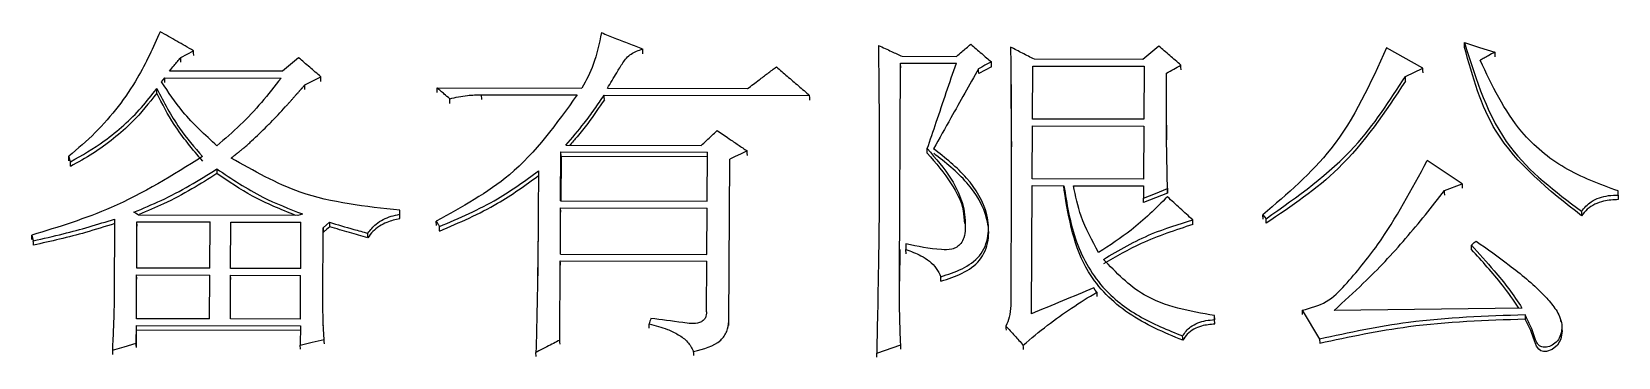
# Model space of a CAD drawing. Header units: millimetres. Extents: x 2448 to 4397, y 790 to 2168.
# Drawn here: x 2864.67 to 2874.37, y 1972.96 to 1974.95 of the extents above; entities that cross this region are included whole.
import ezdxf

# ---------------------------------------------------------------- set-up
doc = ezdxf.new("R2010")
doc.units = ezdxf.units.MM

msp = doc.modelspace()

# ---------------------------------------------------------------- linework, layer by layer
at = {"color": 7, "linetype": 'Continuous', "lineweight": 25}
for p, q in [((2868.4049, 1974.8155), (2868.4042, 1974.8443)), ((2873.1737, 1974.7263), (2872.9505, 1974.8511)), ((2873.4284, 1974.8543), (2873.4277, 1974.8832)), ((2866.2032, 1974.7081), (2865.512, 1974.7096)), ((2869.9736, 1973.4519), (2869.9807, 1974.758)), ((2869.9807, 1974.758), (2870.3214, 1974.7573)), ((2869.9815, 1974.7294), (2869.9807, 1974.758)), ((2869.9907, 1974.7995), (2870.3216, 1974.7988)), ((2870.5364, 1974.7362), (2870.4583, 1974.695)), ((2870.7868, 1974.4161), (2870.7886, 1974.7397)), ((2870.7886, 1974.7397), (2871.4701, 1974.7383)), ((2870.7894, 1974.7111), (2870.7886, 1974.7397)), ((2871.4606, 1974.7797), (2870.7986, 1974.7812)), ((2871.4701, 1974.7383), (2871.4683, 1974.4146)), ((2873.0663, 1974.6768), (2873.1737, 1974.7263)), ((2865.4825, 1974.6682), (2866.1932, 1974.6667)), ((2865.4833, 1974.6397), (2865.4825, 1974.6682)), ((2871.6069, 1974.668), (2871.6061, 1974.6965)), ((2873.067, 1974.6482), (2873.0662, 1974.6767)), ((2865.4343, 1974.5736), (2865.4335, 1974.602)), ((2867.1469, 1974.6066), (2868.0328, 1974.6047)), ((2867.1477, 1974.5782), (2867.1469, 1974.6066)), ((2867.2252, 1974.5117), (2867.2244, 1974.54)), ((2867.4193, 1974.5645), (2868.0033, 1974.5632)), ((2867.4201, 1974.5358), (2867.4193, 1974.5645)), ((2868.1689, 1974.5629), (2869.4247, 1974.5602)), ((2868.1886, 1974.6043), (2869.0453, 1974.6025)), ((2871.4683, 1974.4146), (2870.7868, 1974.4161)), ((2871.6075, 1974.2887), (2871.6064, 1974.4719)), ((2870.7849, 1974.0503), (2870.7866, 1974.3746)), ((2870.7866, 1974.3746), (2871.4681, 1974.3731)), ((2870.7874, 1974.3466), (2870.7866, 1974.3746)), ((2871.4681, 1974.3731), (2871.4663, 1974.0488)), ((2867.9336, 1974.256), (2868.761, 1974.2543)), ((2864.8966, 1974.1601), (2864.8958, 1974.1878)), ((2864.9061, 1974.1269), (2864.9054, 1974.1545)), ((2867.9025, 1973.9149), (2867.9041, 1974.2145)), ((2867.9049, 1974.1864), (2867.9035, 1973.9149)), ((2867.9041, 1974.2145), (2868.7998, 1974.2126)), ((2867.9049, 1974.1864), (2867.9041, 1974.2145)), ((2868.7996, 1974.1845), (2867.9049, 1974.1864)), ((2868.7981, 1973.913), (2868.7998, 1974.2126)), ((2868.9305, 1973.1784), (2868.9358, 1974.1707)), ((2873.4132, 1974.0196), (2873.1998, 1974.1615)), ((2871.4663, 1974.0488), (2870.7849, 1974.0503)), ((2870.7805, 1973.2246), (2870.7846, 1974.0087)), ((2870.7846, 1974.0087), (2870.9793, 1974.0082)), ((2870.9801, 1973.9809), (2870.9793, 1974.0082)), ((2871.0378, 1974.0081), (2871.4661, 1974.0072)), ((2871.4661, 1974.0072), (2871.4657, 1973.9323)), ((2871.4665, 1973.9045), (2871.4657, 1973.9323)), ((2871.6122, 1973.9927), (2871.6128, 1973.9624)), ((2873.3059, 1973.9783), (2873.4132, 1974.0196)), ((2874.3669, 1973.951), (2874.367, 1973.976)), ((2874.3669, 1973.951), (2874.3676, 1973.9237)), ((2874.3678, 1973.9487), (2874.367, 1973.976)), ((2866.9188, 1973.8338), (2866.919, 1973.8588)), ((2866.9196, 1973.8067), (2866.9188, 1973.8338)), ((2866.9197, 1973.8317), (2866.919, 1973.8588)), ((2867.9008, 1973.5899), (2867.9023, 1973.8733)), ((2867.9023, 1973.8733), (2868.7979, 1973.8714)), ((2867.9031, 1973.8462), (2867.9023, 1973.8733)), ((2867.9025, 1973.9149), (2868.7981, 1973.913)), ((2868.7964, 1973.5879), (2868.7979, 1973.8714)), ((2865.1761, 1973.8042), (2865.1736, 1973.337)), ((2865.3108, 1973.5037), (2865.3123, 1973.7872)), ((2865.3123, 1973.7872), (2865.7601, 1973.7863)), ((2865.313, 1973.7603), (2865.3123, 1973.7872)), ((2866.2957, 1973.8268), (2865.3222, 1973.8289)), ((2865.7586, 1973.5027), (2865.7601, 1973.7863)), ((2865.8851, 1973.5024), (2865.8866, 1973.786)), ((2865.8866, 1973.786), (2866.315, 1973.7851)), ((2865.8874, 1973.759), (2865.8866, 1973.786)), ((2866.3135, 1973.5015), (2866.315, 1973.7851)), ((2866.4488, 1973.3175), (2866.4511, 1973.7514)), ((2866.4511, 1973.7514), (2866.4519, 1973.7245)), ((2867.1433, 1973.7647), (2867.1425, 1973.7917)), ((2867.1625, 1973.7314), (2867.1618, 1973.7583)), ((2867.7646, 1973.7415), (2867.7611, 1973.4316)), ((2870.5171, 1973.7512), (2870.5163, 1973.7784)), ((2871.7674, 1973.7714), (2871.7667, 1973.7984)), ((2872.1953, 1973.8307), (2872.2146, 1973.8057)), ((2872.1961, 1973.8037), (2872.1953, 1973.8307)), ((2872.2154, 1973.7787), (2872.2146, 1973.8057)), ((2864.6701, 1973.6784), (2864.6693, 1973.7053)), ((2866.7243, 1973.6907), (2866.7235, 1973.7175)), ((2870.0136, 1973.652), (2870.0135, 1973.6187)), ((2873.4704, 1973.6172), (2873.4696, 1973.6446)), ((2867.898, 1973.0636), (2867.9006, 1973.5482)), ((2867.9006, 1973.5482), (2868.7962, 1973.5462)), ((2867.9008, 1973.5899), (2868.7964, 1973.5879)), ((2868.7946, 1973.2372), (2868.7962, 1973.5462)), ((2869.9755, 1973.6185), (2869.9744, 1973.4248)), ((2870.0142, 1973.592), (2870.0135, 1973.6187)), ((2865.3091, 1973.1946), (2865.3105, 1973.4619)), ((2865.3105, 1973.4619), (2865.7584, 1973.461)), ((2865.3113, 1973.4355), (2865.3105, 1973.4619)), ((2865.7586, 1973.5027), (2865.3108, 1973.5037)), ((2865.757, 1973.1936), (2865.7584, 1973.461)), ((2865.8835, 1973.1934), (2865.8849, 1973.4607)), ((2865.8849, 1973.4607), (2866.3133, 1973.4598)), ((2865.8857, 1973.4343), (2865.8849, 1973.4607)), ((2866.3135, 1973.5015), (2865.8851, 1973.5024)), ((2866.3119, 1973.1924), (2866.3133, 1973.4598)), ((2869.9744, 1973.4248), (2869.9736, 1973.4519)), ((2870.2275, 1973.4249), (2870.2268, 1973.4513)), ((2871.1803, 1973.3574), (2871.1811, 1973.3312)), ((2866.4496, 1973.2913), (2866.4488, 1973.3175)), ((2873.7791, 1973.2599), (2872.6303, 1973.2457)), ((2865.757, 1973.1936), (2865.3091, 1973.1946)), ((2866.3119, 1973.1924), (2865.8835, 1973.1934)), ((2868.9313, 1973.1525), (2868.9305, 1973.1784)), ((2871.8998, 1973.1888), (2871.9, 1973.2138)), ((2871.9006, 1973.1628), (2871.8998, 1973.1888)), ((2871.9007, 1973.1879), (2871.9, 1973.2138)), ((2872.4356, 1973.2461), (2872.5417, 1973.0703)), ((2872.4356, 1973.2461), (2872.4363, 1973.2201)), ((2873.7984, 1973.2181), (2873.7992, 1973.1921)), ((2874.0167, 1973.1784), (2874.0165, 1973.1867)), ((2865.3084, 1973.0441), (2865.3089, 1973.1528)), ((2865.3089, 1973.1528), (2866.3116, 1973.1506)), ((2865.3097, 1973.1261), (2865.3089, 1973.1528)), ((2865.3092, 1973.0176), (2865.3097, 1973.1261)), ((2865.3097, 1973.1261), (2866.3115, 1973.124)), ((2866.3116, 1973.1506), (2866.311, 1973.0335)), ((2872.5417, 1973.0703), (2872.5425, 1973.0446)), ((2866.3118, 1973.0079), (2866.311, 1973.0335)), ((2867.7524, 1972.963), (2867.7516, 1972.9886)), ((2869.8349, 1972.9841), (2869.9812, 1973.034)), ((2869.8357, 1972.9585), (2869.8349, 1972.9841))]:
    msp.add_line(p, q, dxfattribs=at)
at = {"color": 7, "linetype": 'Continuous', "lineweight": 25, "flags": 128}
for points in [[(2865.5806, 1974.7924), (2865.6196, 1974.813), (2865.6587, 1974.8337)], [(2865.6595, 1974.8049), (2865.659, 1974.8209), (2865.6587, 1974.8337)], [(2873.4277, 1974.8832), (2873.52, 1974.854), (2873.6123, 1974.8248)], [(2873.6123, 1974.8248), (2873.6127, 1974.8086), (2873.6131, 1974.796)], [(2865.5814, 1974.7637), (2865.5809, 1974.7796), (2865.5806, 1974.7924)], [(2870.5356, 1974.7651), (2870.4966, 1974.7445), (2870.4771, 1974.7342), (2870.4575, 1974.7239)], [(2870.4583, 1974.6953), (2870.4579, 1974.7112), (2870.4575, 1974.7239)], [(2870.5364, 1974.7362), (2870.536, 1974.7524), (2870.5356, 1974.7651)], [(2871.6948, 1974.7174), (2871.6944, 1974.7333), (2871.694, 1974.7461)], [(2873.1744, 1974.6977), (2873.174, 1974.7136), (2873.1737, 1974.7263)], [(2865.463, 1974.6434), (2865.4727, 1974.6558), (2865.4825, 1974.6682)], [(2866.3398, 1974.5965), (2866.3393, 1974.6123), (2866.339, 1974.6249)], [(2866.4374, 1974.646), (2866.437, 1974.6618), (2866.4366, 1974.6745)], [(2868.1697, 1974.5346), (2868.1692, 1974.5503), (2868.1689, 1974.5629)], [(2869.4255, 1974.5319), (2869.425, 1974.5476), (2869.4247, 1974.5602)], [(2870.1441, 1974.2069), (2870.1437, 1974.2206), (2870.1433, 1974.2347)], [(2869.0432, 1974.2204), (2869.0027, 1974.2017), (2868.9692, 1974.1862), (2868.9358, 1974.1707)], [(2868.9366, 1974.1431), (2868.9362, 1974.1584), (2868.9358, 1974.1707)], [(2869.044, 1974.1927), (2869.0435, 1974.208), (2869.0432, 1974.2204)], [(2865.8008, 1974.111), (2865.801, 1974.1038), (2865.8012, 1974.0966), (2865.8016, 1974.0834)], [(2870.7854, 1973.9813), (2870.785, 1973.9964), (2870.7846, 1974.0087)], [(2871.4657, 1973.9323), (2871.5389, 1973.9612), (2871.612, 1973.9902)], [(2871.6128, 1973.9624), (2871.5396, 1973.9334), (2871.4665, 1973.9045)], [(2871.6128, 1973.9624), (2871.6124, 1973.978), (2871.612, 1973.9902)], [(2873.3067, 1973.9509), (2873.3062, 1973.966), (2873.3059, 1973.9783)], [(2873.4132, 1974.0196), (2873.4136, 1974.004), (2873.414, 1973.9923)], [(2865.3222, 1973.8289), (2865.3077, 1973.8372), (2865.2931, 1973.8456)], [(2866.325, 1973.835), (2866.3104, 1973.8309), (2866.2957, 1973.8268)], [(2874.1424, 1973.8515), (2874.1427, 1973.8437), (2874.1429, 1973.8359), (2874.1432, 1973.8244)], [(2866.4511, 1973.7514), (2866.4707, 1973.7681), (2866.4902, 1973.7847)], [(2866.491, 1973.7571), (2866.4715, 1973.7405), (2866.4519, 1973.7239)], [(2866.491, 1973.7571), (2866.4906, 1973.7726), (2866.4902, 1973.7847)], [(2864.6796, 1973.6451), (2864.6792, 1973.6598), (2864.6789, 1973.6719)], [(2873.4696, 1973.6446), (2873.4769, 1973.6509), (2873.4879, 1973.6602), (2873.4989, 1973.6696)], [(2867.9013, 1973.5216), (2867.9009, 1973.5362), (2867.9006, 1973.5482)], [(2871.1803, 1973.3574), (2871.1706, 1973.37), (2871.161, 1973.3825)], [(2868.4445, 1973.1369), (2868.4442, 1973.1469), (2868.4439, 1973.1548), (2868.4437, 1973.1628)], [(2874.0212, 1973.1335), (2874.024, 1973.1195), (2874.0159, 1973.0685), (2873.9963, 1973.033), (2873.9645, 1973.0063), (2873.9299, 1972.994), (2873.9099, 1972.9937), (2873.8943, 1972.9982), (2873.8814, 1973.0077), (2873.8683, 1973.0268), (2873.8504, 1973.076), (2873.8327, 1973.1219), (2873.7992, 1973.1913), (2873.7992, 1973.1913)], [(2866.311, 1973.0335), (2866.3841, 1973.0501), (2866.4572, 1973.0667)], [(2866.458, 1973.0401), (2866.4576, 1973.055), (2866.4572, 1973.0667)], [(2867.8988, 1973.0379), (2867.8984, 1973.0519), (2867.898, 1973.0636)], [(2870.6243, 1973.1497), (2870.6245, 1973.143), (2870.6247, 1973.1364), (2870.6251, 1973.1238)], [(2871.7054, 1973.0631), (2871.7052, 1973.0697), (2871.705, 1973.0772), (2871.7046, 1973.0889)], [(2865.1621, 1973.0026), (2865.2352, 1973.0233), (2865.3084, 1973.0441)], [(2865.1621, 1973.0026), (2865.1626, 1972.9877), (2865.1629, 1972.9761)], [(2865.3091, 1973.0184), (2865.3087, 1973.0324), (2865.3084, 1973.0441)], [(2868.7162, 1972.9693), (2868.716, 1972.9761), (2868.7158, 1972.9837), (2868.7154, 1972.9949)], [(2869.982, 1973.0083), (2869.9815, 1973.0223), (2869.9812, 1973.034)], [(2870.7316, 1973.0067), (2870.7311, 1973.0207), (2870.7308, 1973.0324)]]:
    msp.add_lwpolyline(points, dxfattribs=at)
at = {"color": 7, "linetype": 'Continuous', "lineweight": 25}
for points, knots in [([(2865.4549, 1974.9501), (2865.4114, 1974.8538), (2865.3395, 1974.6945), (2865.2005, 1974.49), (2865.0603, 1974.3287), (2864.9509, 1974.2349), (2864.8958, 1974.1878)], [0, 0, 0, 0, 0.334574, 0.553688, 0.775445, 1, 1, 1, 1]), ([(2865.6587, 1974.8337), (2865.6247, 1974.8531), (2865.5568, 1974.8919), (2865.4889, 1974.9307), (2865.4549, 1974.9501)], [0, 0, 0, 0, 0.5, 1, 1, 1, 1]), ([(2868.1514, 1974.9443), (2868.1385, 1974.8784), (2868.1152, 1974.76), (2868.0581, 1974.6524), (2868.0328, 1974.6047)], [0, 0, 0, 0, 0.5566837, 1, 1, 1, 1]), ([(2868.1515, 1974.9443), (2868.1791, 1974.9333), (2868.235, 1974.9112), (2868.3192, 1974.8779), (2868.3758, 1974.8555), (2868.4041, 1974.8443)], [0, 0, 0, 0, 0.328333, 0.664167, 1, 1, 1, 1]), ([(2868.1886, 1974.6043), (2868.2076, 1974.6358), (2868.239, 1974.6877), (2868.2814, 1974.7603), (2868.3293, 1974.8197), (2868.3788, 1974.836), (2868.4041, 1974.8443)], [0, 0, 0, 0, 0.334537, 0.551409, 0.771322, 1, 1, 1, 1]), ([(2869.845, 1974.8661), (2869.8483, 1974.5738), (2869.8534, 1974.1355), (2869.8455, 1973.5076), (2869.8387, 1973.1722), (2869.8349, 1972.9841)], [0, 0, 0, 0, 0.467547, 0.701316, 1, 1, 1, 1]), ([(2869.845, 1974.8661), (2869.8585, 1974.8599), (2869.8855, 1974.8476), (2869.934, 1974.8254), (2869.9691, 1974.8093), (2869.9907, 1974.7995)], [0, 0, 0, 0, 0.277847, 0.555694, 1, 1, 1, 1]), ([(2870.3216, 1974.7988), (2870.3329, 1974.8082), (2870.3531, 1974.8254), (2870.3825, 1974.8502), (2870.4006, 1974.8655), (2870.4097, 1974.8731)], [0, 0, 0, 0, 0.381894, 0.690947, 1, 1, 1, 1]), ([(2870.4097, 1974.8731), (2870.4208, 1974.8636), (2870.443, 1974.8446), (2870.485, 1974.8086), (2870.5158, 1974.7821), (2870.5356, 1974.7651)], [0, 0, 0, 0, 0.264385, 0.52877, 1, 1, 1, 1]), ([(2870.653, 1974.8561), (2870.6533, 1974.8286), (2870.6549, 1974.6912), (2870.6588, 1974.3597), (2870.6567, 1973.9577), (2870.6551, 1973.5679), (2870.6545, 1973.3727), (2870.6542, 1973.275)], [0, 0, 0, 0, 0.052356, 0.261783, 0.630871, 0.815433, 1, 1, 1, 1]), ([(2870.7986, 1974.7812), (2870.7743, 1974.7936), (2870.7258, 1974.8186), (2870.6772, 1974.8436), (2870.653, 1974.8561)], [0, 0, 0, 0, 0.5000008, 1, 1, 1, 1]), ([(2871.5584, 1974.8624), (2871.5421, 1974.8486), (2871.5095, 1974.8211), (2871.4769, 1974.7935), (2871.4606, 1974.7797)], [0, 0, 0, 0, 0.500001, 1, 1, 1, 1]), ([(2871.694, 1974.7461), (2871.6714, 1974.7655), (2871.6262, 1974.8042), (2871.581, 1974.843), (2871.5584, 1974.8624)], [0, 0, 0, 0, 0.500001, 1, 1, 1, 1]), ([(2872.9505, 1974.8511), (2872.8534, 1974.6346), (2872.6778, 1974.2428), (2872.3445, 1973.9582), (2872.1953, 1973.8307)], [0, 0, 0, 0, 0.5524178, 1, 1, 1, 1]), ([(2873.4277, 1974.8832), (2873.4985, 1974.6552), (2873.6274, 1974.2404), (2873.9826, 1973.9723), (2874.1424, 1973.8515)], [0, 0, 0, 0, 0.549768, 1, 1, 1, 1]), ([(2874.1432, 1973.8239), (2873.9437, 1973.9818), (2873.5927, 1974.2597), (2873.478, 1974.6749), (2873.4284, 1974.8541)], [0, 0, 0, 0, 0.568365, 1, 1, 1, 1]), ([(2873.6123, 1974.8248), (2873.5994, 1974.8175), (2873.5783, 1974.8057), (2873.549, 1974.7891), (2873.5326, 1974.7799), (2873.5244, 1974.7753)], [0, 0, 0, 0, 0.440504, 0.720258, 1, 1, 1, 1]), ([(2865.512, 1974.7096), (2865.5212, 1974.7208), (2865.5373, 1974.7402), (2865.5602, 1974.7678), (2865.5738, 1974.7842), (2865.5806, 1974.7924)], [0, 0, 0, 0, 0.405621, 0.70281, 1, 1, 1, 1]), ([(2866.301, 1974.7908), (2866.2847, 1974.7771), (2866.2521, 1974.7495), (2866.2195, 1974.7219), (2866.2032, 1974.7081)], [0, 0, 0, 0, 0.500001, 1, 1, 1, 1]), ([(2866.4366, 1974.6745), (2866.414, 1974.6939), (2866.3688, 1974.7327), (2866.3236, 1974.7714), (2866.301, 1974.7908)], [0, 0, 0, 0, 0.500001, 1, 1, 1, 1]), ([(2869.0453, 1974.6025), (2869.0688, 1974.6202), (2869.1099, 1974.6511), (2869.1685, 1974.6952), (2869.2037, 1974.7216), (2869.2212, 1974.7348)], [0, 0, 0, 0, 0.401179, 0.700589, 1, 1, 1, 1]), ([(2869.2212, 1974.7348), (2869.2434, 1974.7158), (2869.2884, 1974.6771), (2869.3563, 1974.6189), (2869.4019, 1974.5797), (2869.4247, 1974.5602)], [0, 0, 0, 0, 0.327334, 0.663667, 1, 1, 1, 1]), ([(2870.1433, 1974.2347), (2870.1618, 1974.2889), (2870.2007, 1974.4032), (2870.2601, 1974.5775), (2870.301, 1974.6974), (2870.3214, 1974.7573)], [0, 0, 0, 0, 0.3110482, 0.6555228, 1, 1, 1, 1]), ([(2870.4575, 1974.7239), (2870.4292, 1974.6736), (2870.3727, 1974.5732), (2870.2809, 1974.4101), (2870.2175, 1974.2972), (2870.1823, 1974.2346)], [0, 0, 0, 0, 0.308208, 0.616415, 1, 1, 1, 1]), ([(2871.6061, 1974.6965), (2871.6208, 1974.7048), (2871.6501, 1974.7213), (2871.6794, 1974.7378), (2871.694, 1974.7461)], [0, 0, 0, 0, 0.500002, 1, 1, 1, 1]), ([(2874.367, 1973.976), (2874.2547, 1974.0171), (2874.0332, 1974.0981), (2873.7166, 1974.3655), (2873.5966, 1974.6213), (2873.5244, 1974.7753)], [0, 0, 0, 0, 0.290671, 0.573129, 1, 1, 1, 1]), ([(2865.8016, 1974.2523), (2865.7288, 1974.3189), (2865.5997, 1974.437), (2865.5045, 1974.5807), (2865.463, 1974.6434)], [0, 0, 0, 0, 0.563805, 1, 1, 1, 1]), ([(2866.1932, 1974.6667), (2866.1541, 1974.6165), (2866.0765, 1974.5168), (2865.9466, 1974.3771), (2865.85, 1974.294), (2865.8016, 1974.2523)], [0, 0, 0, 0, 0.335797, 0.666653, 1, 1, 1, 1]), ([(2865.8888, 1974.1773), (2865.8909, 1974.179), (2865.8941, 1974.1815), (2865.8984, 1974.1849), (2865.9026, 1974.1883), (2865.9069, 1974.1917), (2865.9112, 1974.195), (2865.9144, 1974.1976), (2865.9186, 1974.201), (2865.9229, 1974.2044), (2865.9271, 1974.2078), (2865.9303, 1974.2103), (2865.9335, 1974.2129), (2865.9377, 1974.2163), (2865.943, 1974.2206), (2865.9482, 1974.2249), (2865.9556, 1974.231), (2865.9774, 1974.2494), (2866.0301, 1974.2964), (2866.0846, 1974.3491), (2866.1532, 1974.4183), (2866.1919, 1974.4598), (2866.2246, 1974.4957), (2866.23, 1974.5017), (2866.2372, 1974.5097), (2866.2444, 1974.5178), (2866.2516, 1974.5258), (2866.257, 1974.5318), (2866.2642, 1974.5399), (2866.2713, 1974.5479), (2866.2785, 1974.556), (2866.2838, 1974.5621), (2866.2883, 1974.5671), (2866.2919, 1974.5712), (2866.2945, 1974.5742), (2866.2981, 1974.5782), (2866.3016, 1974.5823), (2866.3052, 1974.5863), (2866.3079, 1974.5894), (2866.3114, 1974.5934), (2866.315, 1974.5975), (2866.3185, 1974.6015), (2866.3212, 1974.6046), (2866.3247, 1974.6086), (2866.3283, 1974.6127), (2866.3318, 1974.6167), (2866.3351, 1974.6205), (2866.3375, 1974.6232), (2866.339, 1974.6249)], [0, 0, 0, 0, 0.012734, 0.019116, 0.025497, 0.038261, 0.044642, 0.051024, 0.057405, 0.070169, 0.07655, 0.082932, 0.089313, 0.095695, 0.108458, 0.121222, 0.127603, 0.15313, 0.255256, 0.459524, 0.510578, 0.714829, 0.727592, 0.740355, 0.753119, 0.778645, 0.791408, 0.804172, 0.816935, 0.842461, 0.855225, 0.867988, 0.880751, 0.887133, 0.893514, 0.899896, 0.912659, 0.919041, 0.925422, 0.931804, 0.944567, 0.950949, 0.95733, 0.963712, 0.976475, 0.982857, 0.989238, 1, 1, 1, 1]), ([(2866.339, 1974.6249), (2866.3553, 1974.6332), (2866.3878, 1974.6497), (2866.4204, 1974.6662), (2866.4366, 1974.6745)], [0, 0, 0, 0, 0.500003, 1, 1, 1, 1]), ([(2870.6549, 1974.6293), (2870.6549, 1974.6293), (2870.6548, 1974.6293), (2870.6548, 1974.6291), (2870.6548, 1974.6287), (2870.6548, 1974.6281), (2870.6548, 1974.6268), (2870.6548, 1974.6107), (2870.6557, 1974.4854), (2870.6572, 1974.2092), (2870.6565, 1973.9495), (2870.656, 1973.7936)], [0, 0, 0, 0, 0.000211, 0.000966, 0.001735, 0.002609, 0.003646, 0.006314, 0.056879, 0.433726, 1, 1, 1, 1]), ([(2871.612, 1973.9902), (2871.6091, 1974.1318), (2871.6051, 1974.3205), (2871.6057, 1974.5558), (2871.606, 1974.6496), (2871.6061, 1974.6965)], [0, 0, 0, 0, 0.600843, 0.80042, 1, 1, 1, 1]), ([(2872.2146, 1973.8057), (2872.4079, 1973.9425), (2872.7495, 1974.1841), (2872.9704, 1974.5276), (2873.0663, 1974.6768)], [0, 0, 0, 0, 0.565761, 1, 1, 1, 1]), ([(2873.0671, 1974.648), (2872.9419, 1974.4588), (2872.7157, 1974.1169), (2872.3699, 1973.8827), (2872.2154, 1973.7781)], [0, 0, 0, 0, 0.553261, 1, 1, 1, 1]), ([(2864.9054, 1974.1545), (2864.9762, 1974.1946), (2865.0922, 1974.2603), (2865.2334, 1974.3769), (2865.3418, 1974.4837), (2865.403, 1974.5627), (2865.4335, 1974.602)], [0, 0, 0, 0, 0.345466, 0.566001, 0.784169, 1, 1, 1, 1]), ([(2865.4343, 1974.5733), (2865.386, 1974.5131), (2865.306, 1974.4135), (2865.1704, 1974.294), (2865.0445, 1974.2023), (2864.9524, 1974.1518), (2864.9061, 1974.1264)], [0, 0, 0, 0, 0.334263, 0.553674, 0.775654, 1, 1, 1, 1]), ([(2865.4335, 1974.602), (2865.4766, 1974.5194), (2865.554, 1974.371), (2865.6645, 1974.2429), (2865.7135, 1974.1861)], [0, 0, 0, 0, 0.556523, 1, 1, 1, 1]), ([(2865.7143, 1974.158), (2865.6528, 1974.2307), (2865.5436, 1974.3598), (2865.4675, 1974.5084), (2865.4343, 1974.5733)], [0, 0, 0, 0, 0.563225, 1, 1, 1, 1]), ([(2868.0033, 1974.5632), (2867.8776, 1974.3878), (2867.6495, 1974.0698), (2867.2995, 1973.8778), (2867.1425, 1973.7917)], [0, 0, 0, 0, 0.551463, 1, 1, 1, 1]), ([(2867.2244, 1974.54), (2867.2133, 1974.5495), (2867.1949, 1974.5654), (2867.169, 1974.5876), (2867.1543, 1974.6002), (2867.1469, 1974.6066)], [0, 0, 0, 0, 0.4296251, 0.7148125, 1, 1, 1, 1]), ([(2867.2244, 1974.54), (2867.2603, 1974.5482), (2867.3244, 1974.5628), (2867.3902, 1974.564), (2867.4193, 1974.5645)], [0, 0, 0, 0, 0.558776, 1, 1, 1, 1]), ([(2867.9336, 1974.256), (2867.972, 1974.3004), (2868.0337, 1974.3714), (2868.1102, 1974.4753), (2868.1493, 1974.5336), (2868.1689, 1974.5629)], [0, 0, 0, 0, 0.4531873, 0.7263549, 1, 1, 1, 1]), ([(2868.1697, 1974.5342), (2868.1367, 1974.4855), (2868.0841, 1974.4079), (2868.0115, 1974.3165), (2867.9736, 1974.2731), (2867.9586, 1974.256)], [0, 0, 0, 0, 0.506666, 0.806065, 1, 1, 1, 1]), ([(2868.761, 1974.2543), (2868.7718, 1974.2642), (2868.7934, 1974.2845), (2868.826, 1974.3149), (2868.8479, 1974.3353), (2868.8589, 1974.3455)], [0, 0, 0, 0, 0.328624, 0.664312, 1, 1, 1, 1]), ([(2868.8589, 1974.3455), (2868.8833, 1974.3289), (2868.9262, 1974.2998), (2868.9876, 1974.2581), (2869.0246, 1974.233), (2869.0432, 1974.2204)], [0, 0, 0, 0, 0.39674, 0.69837, 1, 1, 1, 1]), ([(2870.1433, 1974.2347), (2870.1956, 1974.1749), (2870.2881, 1974.0692), (2870.3686, 1973.8978), (2870.3788, 1973.7724), (2870.3718, 1973.6938), (2870.3514, 1973.6559), (2870.3257, 1973.6312), (2870.2843, 1973.6148), (2870.1769, 1973.6181), (2870.085, 1973.6372), (2870.0136, 1973.652)], [0, 0, 0, 0, 0.238272, 0.421507, 0.564341, 0.620408, 0.659481, 0.692106, 0.724915, 0.786663, 1, 1, 1, 1]), ([(2870.2268, 1973.4513), (2870.2708, 1973.4654), (2870.3576, 1973.4932), (2870.4732, 1973.5724), (2870.5255, 1973.6994), (2870.5106, 1973.8736), (2870.3935, 1974.0683), (2870.2536, 1974.1784), (2870.1823, 1974.2346)], [0, 0, 0, 0, 0.127722, 0.251241, 0.37674, 0.501176, 0.745599, 1, 1, 1, 1]), ([(2865.7135, 1974.1861), (2865.5321, 1974.0732), (2865.2053, 1973.8698), (2864.8343, 1973.7559), (2864.6693, 1973.7053)], [0, 0, 0, 0, 0.555351, 1, 1, 1, 1]), ([(2864.8958, 1974.1877), (2864.8974, 1974.1822), (2864.9006, 1974.1711), (2864.9038, 1974.16), (2864.9054, 1974.1545)], [0, 0, 0, 0, 0.500657, 1, 1, 1, 1]), ([(2866.919, 1973.8588), (2866.7108, 1973.8805), (2866.3425, 1973.9188), (2866.0263, 1974.099), (2865.8888, 1974.1773)], [0, 0, 0, 0, 0.565204, 1, 1, 1, 1]), ([(2870.1441, 1974.2065), (2870.1957, 1974.1467), (2870.2869, 1974.041), (2870.365, 1973.8893), (2870.3693, 1973.8029), (2870.3706, 1973.7764)], [0, 0, 0, 0, 0.474681, 0.83885, 1, 1, 1, 1]), ([(2870.2276, 1973.4242), (2870.2716, 1973.4383), (2870.3583, 1973.466), (2870.4739, 1973.5451), (2870.5263, 1973.672), (2870.5114, 1973.8459), (2870.3942, 1974.0404), (2870.2544, 1974.1503), (2870.1831, 1974.2064)], [0, 0, 0, 0, 0.127805, 0.251362, 0.376817, 0.501186, 0.745549, 1, 1, 1, 1]), ([(2872.4356, 1973.2461), (2872.4872, 1973.26), (2872.5893, 1973.2874), (2872.7379, 1973.4408), (2872.9612, 1973.7165), (2873.1054, 1973.9855), (2873.1998, 1974.1615)], [0, 0, 0, 0, 0.1251237, 0.2477171, 0.507766, 1, 1, 1, 1]), ([(2865.2931, 1973.8456), (2865.3494, 1973.8691), (2865.4659, 1973.9177), (2865.6359, 1974.0062), (2865.7457, 1974.076), (2865.8008, 1974.1109)], [0, 0, 0, 0, 0.3175685, 0.6577832, 1, 1, 1, 1]), ([(2865.8016, 1974.0829), (2865.7511, 1974.0507), (2865.6457, 1973.9833), (2865.4864, 1973.8997), (2865.3761, 1973.8531), (2865.3261, 1973.832)], [0, 0, 0, 0, 0.334982, 0.698942, 1, 1, 1, 1]), ([(2865.8008, 1974.111), (2865.8922, 1974.0497), (2866.0565, 1973.9395), (2866.2425, 1973.8672), (2866.325, 1973.8351)], [0, 0, 0, 0, 0.556328, 1, 1, 1, 1]), ([(2866.2825, 1973.8268), (2866.1928, 1973.8627), (2866.0222, 1973.9309), (2865.8726, 1974.0341), (2865.8016, 1974.083)], [0, 0, 0, 0, 0.5258, 1, 1, 1, 1]), ([(2867.1618, 1973.7583), (2867.283, 1973.8104), (2867.4981, 1973.9028), (2867.6854, 1974.039), (2867.7672, 1974.0984)], [0, 0, 0, 0, 0.563625, 1, 1, 1, 1]), ([(2867.1626, 1973.7308), (2867.2838, 1973.7828), (2867.4989, 1973.8751), (2867.6862, 1974.0111), (2867.768, 1974.0704)], [0, 0, 0, 0, 0.563672, 1, 1, 1, 1]), ([(2867.7672, 1974.0984), (2867.7665, 1973.9992), (2867.765, 1973.8009), (2867.763, 1973.4311), (2867.756, 1973.1601), (2867.7516, 1972.9886)], [0, 0, 0, 0, 0.2686959, 0.5373919, 1, 1, 1, 1]), ([(2870.9793, 1974.0082), (2870.9967, 1973.8988), (2871.0317, 1973.6785), (2871.1866, 1973.3902), (2871.4338, 1973.1982), (2871.6136, 1973.1256), (2871.7046, 1973.0889)], [0, 0, 0, 0, 0.270784, 0.545188, 0.769924, 1, 1, 1, 1]), ([(2871.7054, 1973.0623), (2871.5909, 1973.1106), (2871.366, 1973.2053), (2871.0587, 1973.5138), (2871.0097, 1973.805), (2870.9801, 1973.9804)], [0, 0, 0, 0, 0.29219, 0.57376, 1, 1, 1, 1]), ([(2871.1914, 1973.5995), (2871.1515, 1973.6724), (2871.0804, 1973.8022), (2871.0508, 1973.9454), (2871.0378, 1974.0081)], [0, 0, 0, 0, 0.561971, 1, 1, 1, 1]), ([(2871.6118, 1973.9403), (2871.5405, 1973.8696), (2871.4123, 1973.7425), (2871.2593, 1973.6435), (2871.1914, 1973.5995)], [0, 0, 0, 0, 0.556251, 1, 1, 1, 1]), ([(2871.6118, 1973.9926), (2871.6119, 1973.9928), (2871.612, 1973.993), (2871.612, 1973.9958), (2871.612, 1973.9975), (2871.612, 1973.9991), (2871.6119, 1974.0016), (2871.6118, 1974.0104), (2871.6116, 1974.0185), (2871.6115, 1974.0256)], [0, 0, 0, 0, 0.352173, 0.453333, 0.501082, 0.547034, 0.593684, 0.645531, 1, 1, 1, 1]), ([(2871.7667, 1973.7984), (2871.7409, 1973.822), (2871.6892, 1973.8693), (2871.6376, 1973.9166), (2871.6118, 1973.9403)], [0, 0, 0, 0, 0.499715, 1, 1, 1, 1]), ([(2872.6303, 1973.2457), (2872.6906, 1973.3002), (2872.8445, 1973.4393), (2873.0727, 1973.6826), (2873.228, 1973.8795), (2873.3059, 1973.9783)], [0, 0, 0, 0, 0.242987, 0.620247, 1, 1, 1, 1]), ([(2874.1424, 1973.8515), (2874.1606, 1973.8727), (2874.1911, 1973.9079), (2874.2522, 1973.9357), (2874.3085, 1973.9494), (2874.3474, 1973.9505), (2874.3669, 1973.951)], [0, 0, 0, 0, 0.328519, 0.549117, 0.773729, 1, 1, 1, 1]), ([(2866.7235, 1973.7175), (2866.7393, 1973.7375), (2866.7657, 1973.7708), (2866.8177, 1973.8028), (2866.8666, 1973.8225), (2866.9014, 1973.83), (2866.9188, 1973.8338)], [0, 0, 0, 0, 0.329696, 0.549534, 0.773574, 1, 1, 1, 1]), ([(2874.3677, 1973.9232), (2874.3375, 1973.9217), (2874.2881, 1973.9193), (2874.224, 1973.8963), (2874.1766, 1973.8661), (2874.1543, 1973.8378), (2874.1432, 1973.8239)], [0, 0, 0, 0, 0.348284, 0.570933, 0.78845, 1, 1, 1, 1]), ([(2864.6789, 1973.6719), (2864.7402, 1973.6853), (2864.8546, 1973.7105), (2865.0203, 1973.7556), (2865.1241, 1973.788), (2865.1761, 1973.8042)], [0, 0, 0, 0, 0.365327, 0.682454, 1, 1, 1, 1]), ([(2865.1769, 1973.7766), (2865.1178, 1973.7579), (2865.0065, 1973.7226), (2864.8401, 1973.6805), (2864.7332, 1973.6565), (2864.6797, 1973.6445)], [0, 0, 0, 0, 0.3617642, 0.6807199, 1, 1, 1, 1]), ([(2866.4902, 1973.7847), (2866.5392, 1973.7699), (2866.6167, 1973.7465), (2866.6948, 1973.7253), (2866.7235, 1973.7175)], [0, 0, 0, 0, 0.632425, 1, 1, 1, 1]), ([(2866.7243, 1973.69), (2866.6866, 1973.7003), (2866.6085, 1973.7216), (2866.5311, 1973.745), (2866.491, 1973.7571)], [0, 0, 0, 0, 0.482458, 1, 1, 1, 1]), ([(2866.9196, 1973.8061), (2866.8927, 1973.8), (2866.8487, 1973.7898), (2866.7938, 1973.7611), (2866.7535, 1973.7298), (2866.734, 1973.7032), (2866.7243, 1973.69)], [0, 0, 0, 0, 0.34853, 0.57035, 0.787665, 1, 1, 1, 1]), ([(2867.1425, 1973.7916), (2867.1457, 1973.7861), (2867.1521, 1973.7749), (2867.1586, 1973.7638), (2867.1618, 1973.7583)], [0, 0, 0, 0, 0.500751, 1, 1, 1, 1]), ([(2871.2203, 1973.5577), (2871.3166, 1973.6138), (2871.4891, 1973.7144), (2871.6816, 1973.7727), (2871.7667, 1973.7984)], [0, 0, 0, 0, 0.55797, 1, 1, 1, 1]), ([(2871.7675, 1973.7708), (2871.6603, 1973.7358), (2871.4694, 1973.6734), (2871.2968, 1973.574), (2871.2211, 1973.5305)], [0, 0, 0, 0, 0.561642, 1, 1, 1, 1]), ([(2864.6693, 1973.7052), (2864.6709, 1973.6997), (2864.6741, 1973.6886), (2864.6773, 1973.6774), (2864.6789, 1973.6719)], [0, 0, 0, 0, 0.500003, 1, 1, 1, 1]), ([(2873.4696, 1973.6446), (2873.5166, 1973.593), (2873.5956, 1973.5062), (2873.6998, 1973.3782), (2873.7526, 1973.2994), (2873.7791, 1973.2599)], [0, 0, 0, 0, 0.422514, 0.710691, 1, 1, 1, 1]), ([(2873.4989, 1973.6696), (2873.5664, 1973.6213), (2873.7079, 1973.5201), (2873.8676, 1973.3905), (2873.9691, 1973.2778), (2874.0123, 1973.2106), (2874.0264, 1973.1462), (2874.0188, 1973.098), (2873.9975, 1973.0579), (2873.9664, 1973.0317), (2873.9348, 1973.02), (2873.9101, 1973.0191), (2873.893, 1973.0238), (2873.8779, 1973.0352), (2873.8616, 1973.0617), (2873.8509, 1973.102), (2873.829, 1973.1574), (2873.81, 1973.1951), (2873.7984, 1973.2181)], [0, 0, 0, 0, 0.209013, 0.438145, 0.516213, 0.594703, 0.639121, 0.683721, 0.718339, 0.753186, 0.783614, 0.800049, 0.813417, 0.826849, 0.846616, 0.891612, 0.933961, 1, 1, 1, 1]), ([(2870.0135, 1973.6187), (2870.0444, 1973.6069), (2870.095, 1973.5875), (2870.1578, 1973.5477), (2870.2017, 1973.5046), (2870.2185, 1973.4689), (2870.2268, 1973.4513)], [0, 0, 0, 0, 0.349206, 0.57168, 0.788739, 1, 1, 1, 1]), ([(2871.9, 1973.2138), (2871.7475, 1973.2407), (2871.4803, 1973.2878), (2871.2984, 1973.4766), (2871.2203, 1973.5577)], [0, 0, 0, 0, 0.570587, 1, 1, 1, 1]), ([(2873.7607, 1973.2597), (2873.7278, 1973.3073), (2873.6677, 1973.3942), (2873.5675, 1973.5112), (2873.5028, 1973.5819), (2873.4704, 1973.6172)], [0, 0, 0, 0, 0.377655, 0.688586, 1, 1, 1, 1]), ([(2869.9812, 1973.034), (2869.9789, 1973.0928), (2869.9752, 1973.1918), (2869.9737, 1973.3311), (2869.9737, 1973.4116), (2869.9736, 1973.4518)], [0, 0, 0, 0, 0.421909, 0.710935, 1, 1, 1, 1]), ([(2870.7308, 1973.0324), (2870.7793, 1973.0738), (2870.8738, 1973.1543), (2871.0252, 1973.2613), (2871.1286, 1973.3254), (2871.1803, 1973.3574)], [0, 0, 0, 0, 0.345359, 0.672117, 1, 1, 1, 1]), ([(2871.161, 1973.3825), (2871.0976, 1973.3562), (2870.9707, 1973.3036), (2870.8439, 1973.2509), (2870.7805, 1973.2246)], [0, 0, 0, 0, 0.5, 1, 1, 1, 1]), ([(2865.1736, 1973.337), (2865.1731, 1973.3049), (2865.172, 1973.2407), (2865.1686, 1973.1293), (2865.1645, 1973.0499), (2865.1621, 1973.0026)], [0, 0, 0, 0, 0.287779, 0.575565, 1, 1, 1, 1]), ([(2866.4572, 1973.0667), (2866.4552, 1973.0958), (2866.4512, 1973.1522), (2866.4493, 1973.2358), (2866.449, 1973.2903), (2866.4488, 1973.3175)], [0, 0, 0, 0, 0.348998, 0.674425, 1, 1, 1, 1]), ([(2870.6542, 1973.275), (2870.6526, 1973.2508), (2870.6498, 1973.2074), (2870.6322, 1973.1674), (2870.6243, 1973.1497)], [0, 0, 0, 0, 0.557418, 1, 1, 1, 1]), ([(2866.452, 1973.1504), (2866.4518, 1973.1603), (2866.4514, 1973.1809), (2866.4506, 1973.2035), (2866.4502, 1973.2152)], [0, 0, 0, 0, 0.481502, 1, 1, 1, 1]), ([(2868.4536, 1973.1962), (2868.452, 1973.1906), (2868.4487, 1973.1795), (2868.4454, 1973.1683), (2868.4437, 1973.1628)], [0, 0, 0, 0, 0.4999987, 1, 1, 1, 1]), ([(2868.4437, 1973.1628), (2868.4815, 1973.153), (2868.5435, 1973.1371), (2868.6223, 1973.0988), (2868.6815, 1973.0557), (2868.7042, 1973.0149), (2868.7154, 1972.9949)], [0, 0, 0, 0, 0.348975, 0.571883, 0.789677, 1, 1, 1, 1]), ([(2868.7946, 1973.2372), (2868.7939, 1973.2246), (2868.7926, 1973.2042), (2868.7739, 1973.1814), (2868.7286, 1973.1581), (2868.6153, 1973.1766), (2868.5179, 1973.1884), (2868.4536, 1973.1962)], [0, 0, 0, 0, 0.0999923, 0.161179, 0.2253574, 0.4889427, 1, 1, 1, 1]), ([(2868.7154, 1972.9949), (2868.7767, 1973.0093), (2868.8607, 1973.029), (2868.9233, 1973.1151), (2868.9282, 1973.1575), (2868.9305, 1973.1784)], [0, 0, 0, 0, 0.5762318, 0.7907429, 1, 1, 1, 1]), ([(2871.7046, 1973.0889), (2871.7191, 1973.1092), (2871.7433, 1973.1433), (2871.7974, 1973.1703), (2871.8474, 1973.1844), (2871.8823, 1973.1873), (2871.8998, 1973.1888)], [0, 0, 0, 0, 0.326901, 0.547715, 0.772875, 1, 1, 1, 1]), ([(2871.9006, 1973.162), (2871.8736, 1973.1594), (2871.8293, 1973.1551), (2871.7726, 1973.1321), (2871.7313, 1973.1029), (2871.714, 1973.0757), (2871.7054, 1973.0623)], [0, 0, 0, 0, 0.349525, 0.57239, 0.789478, 1, 1, 1, 1]), ([(2873.7984, 1973.2181), (2873.5597, 1973.2103), (2873.136, 1973.1963), (2872.7223, 1973.1086), (2872.5417, 1973.0703)], [0, 0, 0, 0, 0.563529, 1, 1, 1, 1]), ([(2873.7992, 1973.1913), (2873.5605, 1973.1835), (2873.1369, 1973.1696), (2872.7231, 1973.082), (2872.5425, 1973.0438)], [0, 0, 0, 0, 0.56354, 1, 1, 1, 1]), ([(2867.898, 1973.0636), (2867.8848, 1973.0568), (2867.8583, 1973.0433), (2867.8095, 1973.0183), (2867.7739, 1973.0001), (2867.7516, 1972.9886)], [0, 0, 0, 0, 0.271196, 0.542393, 1, 1, 1, 1]), ([(2870.6243, 1973.1497), (2870.6421, 1973.1302), (2870.6776, 1973.0911), (2870.713, 1973.052), (2870.7308, 1973.0324)], [0, 0, 0, 0, 0.499999, 1, 1, 1, 1])]:
    msp.add_open_spline(points, degree=3, knots=knots, dxfattribs=at)

doc.saveas('drawing.dxf')
